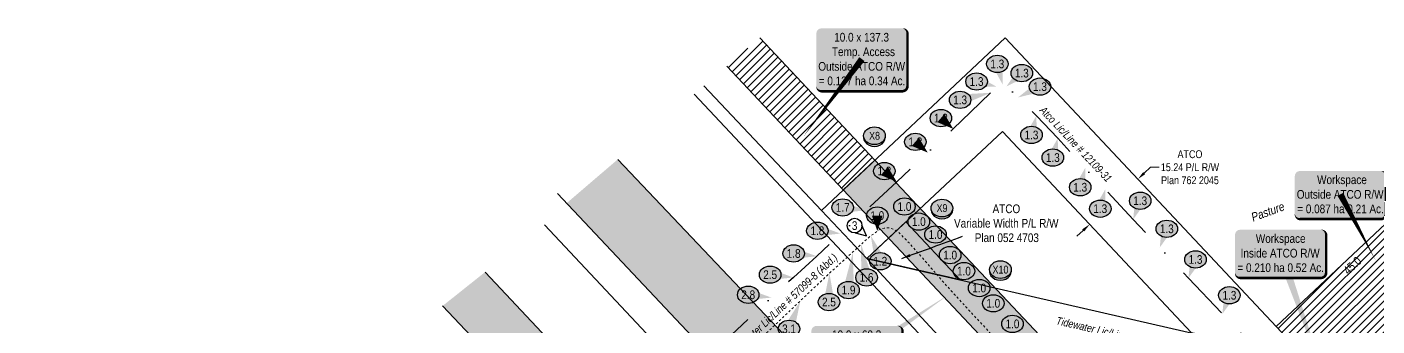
# Model space of a CAD drawing. Extents: x 634962 to 644935, y 5969185 to 5972988.
# Drawn here: x 643864 to 644174.9, y 5970549.9 to 5970618.8 of the extents above; entities that cross this region are included whole.
import ezdxf
from ezdxf.enums import TextEntityAlignment as Align

# ---------------------------------------------------------------- set-up
doc = ezdxf.new("R2010")
doc.units = 0
doc.header["$LTSCALE"] = 5
doc.header["$PDSIZE"] = 0.5
for name, pattern in [('CENTERLINEX33', [6.5, 2.5, -1, 0.5, -1, 0.5, -1]), ('DASHDOT', [25.4, 12.7, -6.35, 0, -6.35]), ('foc-ABD', [1, 0.5, -0.5]), ('foc-TOPO', [1, 0.2, -0.8])]:
    doc.linetypes.add(name, pattern=pattern)
doc.layers.get('Defpoints').update_dxf_attribs({"color": 9})
for name, color, linetype in [('AS-FENCE-DASH', 48, 'foc-FENCE-DASH'), ('AS-PIPE-UG-CLIENT HIGH PRESSURE', 240, 'DASHDOT'), ('AS-ROADS', 254, 'Continuous'), ('C-RW', 13, 'Continuous'), ('CG-NOTES', 7, 'Continuous'), ('L-TITLEDB', 4, 'Continuous'), ('P-CROSSINGS', 250, 'Continuous'), ('P-ELEVATION', 7, 'Continuous'), ('P-TEMP WITHIN RW-H', 254, 'Continuous'), ('P-TEMP WITHIN-BLACK', 5, 'Continuous'), ('P-TEMP-ATCO PIPELINES-H', 71, 'Continuous'), ('P-TEMP-ATCO PIPELINES-H_2', 71, 'Continuous'), ('P-TEMP-ATCO PIPELINES-T', 104, 'Continuous'), ('P-TEMP-ATCO PIPELINES-T_2', 104, 'Continuous'), ('P-TEMP-ATCO PIPELINES_2', 104, 'Continuous'), ('P-TEMP-BLOCKS', 250, 'Continuous'), ('T-GENERAL', 48, 'foc-TOPO')]:
    doc.layers.add(name, color=color, linetype=linetype)
for name, color, linetype, lineweight in [('C-RW-T', 13, 'Continuous', 9), ('C-WS-T', 13, 'Continuous', 9), ('EXISTING PIPE (EXIST OR HP)', 240, 'CENTERLINEX33', 20), ('EXISTING PIPE ABD', 113, 'foc-ABD', 13)]:
    doc.layers.add(name, color=color, linetype=linetype, lineweight=lineweight)
doc.styles.add('1.8', font='ARIALN.TTF', dxfattribs={"height": 1.8})
doc.styles.add('175L', font='ARIALN.TTF', dxfattribs={"height": 20})
doc.styles.add('80', font='ARIALN.TTF', dxfattribs={"height": 10})
doc.styles.add('80L', font='ARIALN.TTF', dxfattribs={"height": 10})
doc.styles.add('Crossing', font='ARIALN.TTF', dxfattribs={"height": 10})
doc.styles.add('foc-LtypeFont', font='ARIALN.TTF', dxfattribs={"height": 7.35})
doc.linetypes.add('foc-FENCE-DASH', pattern='A,0.5,-0.5,1,-0.5,1,-0.5,1,-0.5,1,-0.5,["X",foc-LtypeFont,S=0.2,R=0,X=-0.625,Y=-0.75],-0.5', length=7.5)
doc.dimstyles.new('Compass 1 000', dxfattribs={"dimtxt": 1.8, "dimasz": 2, "dimexe": 0.2, "dimexo": 0.0625, "dimgap": 0.5, "dimtad": 0, "dimtih": 1, "dimtoh": 1, "dimzin": 0, "dimdsep": 46, "dimtxsty": '1.8', "dimcen": 0.1, "dimse1": 1, "dimse2": 1, "dimclrd": 256, "dimclrt": 256, "dimaunit": 1, "dimadec": 4, "dimazin": 0, "dimtfac": 0.06, "dimtofl": 0, "dimtmove": 0, "dimatfit": 0, "dimfxl": 0.2, "dimtolj": 1, "dimtzin": 0, "dimlwd": -1, "dimarcsym": 0})

# ---------------------------------------------------------------- blocks, each defined once
blk = doc.blocks.new('*D437')
at = {"layer": 'C-RW-T', "transparency": 16777216}
for p, q in [((644121.32, 5970585.08), (644122.78, 5970586.45)), ((644122.78, 5970586.45), (644124.78, 5970586.45)), ((644107.29, 5970571.92), (644105.83, 5970570.55))]:
    blk.add_line(p, q, dxfattribs=at)
for points in [[(644121.09, 5970585.33), (644121.55, 5970584.84), (644119.86, 5970583.72)], [(644107.06, 5970572.16), (644107.52, 5970571.68), (644108.75, 5970573.29)]]:
    blk.add_solid(points, dxfattribs=at)
at = {"layer": 'Defpoints', "color": 0, "transparency": 16777216}
for p in [(644111.74, 5970592.37), (644119.86, 5970583.72), (644100.63, 5970581.94)]:
    blk.add_point(p, dxfattribs=at)
at = {"layer": 'C-RW-T', "transparency": 16777216, "insert": (644131.86, 5970586.45), "char_height": 1.8, "attachment_point": 5, "style": '1.8'}
blk.add_mtext('\\A1;ATCO\\P15.24 P/L R/W\\PPlan 762 2045', dxfattribs=at)
blk = doc.blocks.new('xing2')
h = blk.add_hatch(color=50)
h.dxf.hatch_style = 1
edge = h.paths.add_edge_path()
edge.add_ellipse((0, 0), major_axis=(-12.5, 0), ratio=0.816297, start_angle=0, end_angle=360)
h = blk.add_hatch(color=250)
h.dxf.hatch_style = 1
edge = h.paths.add_edge_path()
edge.add_ellipse((0, -2), major_axis=(-12.5, 0), ratio=0.816297, start_angle=0, end_angle=180)
edge.add_line((12.5, -2), (12.5, 0))
edge.add_ellipse((0, 0), major_axis=(-12.5, 0), ratio=0.816297, start_angle=0, end_angle=180, ccw=False)
edge.add_line((-12.5, 0), (-12.5, -2))
at = {"color": 250}
blk.add_ellipse((0, 0), major_axis=(-12.5, 0), ratio=0.816297, dxfattribs=at)
blk.add_ellipse((0, -2), major_axis=(-12.5, 0), ratio=0.816297, start_param=0, end_param=3.141593, dxfattribs=at)
at = {"color": 250, "style": 'Crossing'}
blk.add_attdef('CROSSING', text='', height=9, dxfattribs=at).set_placement((0.1, 0), align=Align.MIDDLE_CENTER)
at = {"color": 250, "style": 'Crossing', "flags": 1}
for tag, p in [('OWNER', (0.1, -12.5)), ('DESCRIPTION', (0.1, -25.8)), ('LOCATION', (0.1, -39.3)), ('DWG_REF', (0.1, -52.8))]:
    blk.add_attdef(tag, text='', height=9, dxfattribs=at).set_placement(p, align=Align.MIDDLE_CENTER)
blk = doc.blocks.new('*U671')
h = blk.add_hatch(color=255)
edge = h.paths.add_edge_path()
edge.add_line((-46.5, -37), (46.5, -37))
edge.add_arc((46.5, -31), 6, 270, 360)
edge.add_line((52.5, -31), (52.5, 29.5))
edge.add_arc((46.5, 29.5), 6, 0, 90)
edge.add_line((46.5, 35.5), (-46.5, 35.5))
edge.add_arc((-46.5, 29.5), 6, 90, 180)
edge.add_line((-52.5, 29.5), (-52.5, -31))
edge.add_arc((-46.5, -31), 6, 180, 270)
at = {"color": 8, "true_color": 0x787878, "flags": 128}
blk.add_lwpolyline([(105.9, 71.6, 0, 10, 0), (0, 0, 5, 5, 0)], format="xyseb", dxfattribs=at)
blk.add_lwpolyline([(-46.5, -37, 3, 3, 0), (46.5, -37, 3, 3, 0.414214), (52.5, -31, 3, 3, 0), (52.5, 29.5, 3, 0, 0.414214), (46.5, 35.5, 0, 0, 0), (-46.5, 35.5, 0, 0, 0.414214), (-52.5, 29.5, 0, 0, 0), (-52.5, -31, 0, 3, 0.414214)], format="xyseb", close=True, dxfattribs=at)
at = {"color": 8, "true_color": 0x787878, "style": '80'}
blk.add_attdef('ENTER_TEXT_001', (-36, -5), '', height=10, dxfattribs=at)
blk = doc.blocks.new('*U536')
at = {"layer": 'P-ELEVATION'}
h = blk.add_hatch(color=111, dxfattribs=at)
h.dxf.hatch_style = 1
edge = h.paths.add_edge_path()
edge.add_ellipse((0, 0), major_axis=(-12.4, 0), ratio=0.803368, start_angle=0, end_angle=360)
at = {"layer": 'P-ELEVATION', "color": 7, "flags": 128}
blk.add_lwpolyline([(0, 0, 12.5, 0, 0), (-25.3, -12.5, 0, 0, 0)], format="xyseb", dxfattribs=at)
at = {"layer": 'P-ELEVATION', "color": 7}
blk.add_ellipse((0, 0), major_axis=(-12.4, 0), ratio=0.803368, dxfattribs=at)
at = {"layer": 'P-ELEVATION', "style": '80'}
blk.add_attdef('ELEVATION', text='', height=10, dxfattribs=at).set_placement((0, 0), align=Align.MIDDLE_CENTER)
blk = doc.blocks.new('*U537')
at = {"layer": 'P-ELEVATION'}
h = blk.add_hatch(color=111, dxfattribs=at)
h.dxf.hatch_style = 1
edge = h.paths.add_edge_path()
edge.add_ellipse((0, 0), major_axis=(-12.4, 0), ratio=0.803368, start_angle=0, end_angle=360)
at = {"layer": 'P-ELEVATION', "color": 7, "flags": 128}
blk.add_lwpolyline([(0, 0, 12.5, 0, 0), (26.7, -3.2, 0, 0, 0)], format="xyseb", dxfattribs=at)
at = {"layer": 'P-ELEVATION', "color": 7}
blk.add_ellipse((0, 0), major_axis=(-12.4, 0), ratio=0.803368, dxfattribs=at)
at = {"layer": 'P-ELEVATION', "style": '80'}
blk.add_attdef('ELEVATION', text='', height=10, dxfattribs=at).set_placement((0, 0), align=Align.MIDDLE_CENTER)
blk = doc.blocks.new('*U538')
at = {"layer": 'P-ELEVATION'}
h = blk.add_hatch(color=111, dxfattribs=at)
h.dxf.hatch_style = 1
edge = h.paths.add_edge_path()
edge.add_ellipse((0, 0), major_axis=(-12.4, 0), ratio=0.803368, start_angle=0, end_angle=360)
at = {"layer": 'P-ELEVATION', "color": 7, "flags": 128}
blk.add_lwpolyline([(0, 0, 12.5, 0, 0), (-17.6, -15.3, 0, 0, 0)], format="xyseb", dxfattribs=at)
at = {"layer": 'P-ELEVATION', "color": 7}
blk.add_ellipse((0, 0), major_axis=(-12.4, 0), ratio=0.803368, dxfattribs=at)
at = {"layer": 'P-ELEVATION', "style": '80'}
blk.add_attdef('ELEVATION', text='', height=10, dxfattribs=at).set_placement((0, 0), align=Align.MIDDLE_CENTER)
blk = doc.blocks.new('*U539')
at = {"layer": 'P-ELEVATION'}
h = blk.add_hatch(color=111, dxfattribs=at)
h.dxf.hatch_style = 1
edge = h.paths.add_edge_path()
edge.add_ellipse((0, 0), major_axis=(-12.4, 0), ratio=0.803368, start_angle=0, end_angle=360)
at = {"layer": 'P-ELEVATION', "color": 7, "flags": 128}
blk.add_lwpolyline([(0, 0, 12.5, 0, 0), (6, -23.4, 0, 0, 0)], format="xyseb", dxfattribs=at)
at = {"layer": 'P-ELEVATION', "color": 7}
blk.add_ellipse((0, 0), major_axis=(-12.4, 0), ratio=0.803368, dxfattribs=at)
at = {"layer": 'P-ELEVATION', "style": '80'}
blk.add_attdef('ELEVATION', text='', height=10, dxfattribs=at).set_placement((0, 0), align=Align.MIDDLE_CENTER)
blk = doc.blocks.new('*U540')
at = {"layer": 'P-ELEVATION'}
h = blk.add_hatch(color=111, dxfattribs=at)
h.dxf.hatch_style = 1
edge = h.paths.add_edge_path()
edge.add_ellipse((0, 0), major_axis=(-12.4, 0), ratio=0.803368, start_angle=0, end_angle=360)
at = {"layer": 'P-ELEVATION', "color": 7, "flags": 128}
blk.add_lwpolyline([(0, 0, 12.5, 0, 0), (23.2, -6.1, 0, 0, 0)], format="xyseb", dxfattribs=at)
at = {"layer": 'P-ELEVATION', "color": 7}
blk.add_ellipse((0, 0), major_axis=(-12.4, 0), ratio=0.803368, dxfattribs=at)
at = {"layer": 'P-ELEVATION', "style": '80'}
blk.add_attdef('ELEVATION', text='', height=10, dxfattribs=at).set_placement((0, 0), align=Align.MIDDLE_CENTER)
blk = doc.blocks.new('*U542')
at = {"layer": 'P-ELEVATION'}
h = blk.add_hatch(color=111, dxfattribs=at)
h.dxf.hatch_style = 1
edge = h.paths.add_edge_path()
edge.add_ellipse((0, 0), major_axis=(-12.4, 0), ratio=0.803368, start_angle=0, end_angle=360)
at = {"layer": 'P-ELEVATION', "color": 7, "flags": 128}
blk.add_lwpolyline([(0, 0, 12.5, 0, 0), (14.2, -12.4, 0, 0, 0)], format="xyseb", dxfattribs=at)
at = {"layer": 'P-ELEVATION', "color": 7}
blk.add_ellipse((0, 0), major_axis=(-12.4, 0), ratio=0.803368, dxfattribs=at)
at = {"layer": 'P-ELEVATION', "style": '80'}
blk.add_attdef('ELEVATION', text='', height=10, dxfattribs=at).set_placement((0, 0), align=Align.MIDDLE_CENTER)
blk = doc.blocks.new('*U541')
at = {"layer": 'P-ELEVATION'}
h = blk.add_hatch(color=111, dxfattribs=at)
h.dxf.hatch_style = 1
edge = h.paths.add_edge_path()
edge.add_ellipse((0, 0), major_axis=(-12.4, 0), ratio=0.803368, start_angle=0, end_angle=360)
at = {"layer": 'P-ELEVATION', "color": 7, "flags": 128}
blk.add_lwpolyline([(0, 0, 12.5, 0, 0), (35.3, 8.2, 0, 0, 0)], format="xyseb", dxfattribs=at)
at = {"layer": 'P-ELEVATION', "color": 7}
blk.add_ellipse((0, 0), major_axis=(-12.4, 0), ratio=0.803368, dxfattribs=at)
at = {"layer": 'P-ELEVATION', "style": '80'}
blk.add_attdef('ELEVATION', text='', height=10, dxfattribs=at).set_placement((0, 0), align=Align.MIDDLE_CENTER)
blk = doc.blocks.new('*U543')
at = {"layer": 'P-ELEVATION'}
h = blk.add_hatch(color=111, dxfattribs=at)
h.dxf.hatch_style = 1
edge = h.paths.add_edge_path()
edge.add_ellipse((0, 0), major_axis=(-12.4, 0), ratio=0.803368, start_angle=0, end_angle=360)
at = {"layer": 'P-ELEVATION', "color": 7, "flags": 128}
blk.add_lwpolyline([(0, 0, 12.5, 0, 0), (-8.1, -21.5, 0, 0, 0)], format="xyseb", dxfattribs=at)
at = {"layer": 'P-ELEVATION', "color": 7}
blk.add_ellipse((0, 0), major_axis=(-12.4, 0), ratio=0.803368, dxfattribs=at)
at = {"layer": 'P-ELEVATION', "style": '80'}
blk.add_attdef('ELEVATION', text='', height=10, dxfattribs=at).set_placement((0, 0), align=Align.MIDDLE_CENTER)
blk = doc.blocks.new('*U544')
at = {"layer": 'P-ELEVATION'}
h = blk.add_hatch(color=111, dxfattribs=at)
h.dxf.hatch_style = 1
edge = h.paths.add_edge_path()
edge.add_ellipse((0, 0), major_axis=(-12.4, 0), ratio=0.803368, start_angle=0, end_angle=360)
at = {"layer": 'P-ELEVATION', "color": 7, "flags": 128}
blk.add_lwpolyline([(0, 0, 12.5, 0, 0), (5.7, 22.2, 0, 0, 0)], format="xyseb", dxfattribs=at)
at = {"layer": 'P-ELEVATION', "color": 7}
blk.add_ellipse((0, 0), major_axis=(-12.4, 0), ratio=0.803368, dxfattribs=at)
at = {"layer": 'P-ELEVATION', "style": '80'}
blk.add_attdef('ELEVATION', text='', height=10, dxfattribs=at).set_placement((0, 0), align=Align.MIDDLE_CENTER)
blk = doc.blocks.new('*U564')
at = {"layer": 'P-ELEVATION'}
h = blk.add_hatch(color=111, dxfattribs=at)
h.dxf.hatch_style = 1
edge = h.paths.add_edge_path()
edge.add_ellipse((0, 0), major_axis=(-12.4, 0), ratio=0.803368, start_angle=0, end_angle=360)
at = {"layer": 'P-ELEVATION', "color": 7, "flags": 128}
blk.add_lwpolyline([(0, 0, 12.5, 0, 0), (0.1, -17.8, 0, 0, 0)], format="xyseb", dxfattribs=at)
at = {"layer": 'P-ELEVATION', "color": 7}
blk.add_ellipse((0, 0), major_axis=(-12.4, 0), ratio=0.803368, dxfattribs=at)
at = {"layer": 'P-ELEVATION', "style": '80'}
blk.add_attdef('ELEVATION', text='', height=10, dxfattribs=at).set_placement((0, 0), align=Align.MIDDLE_CENTER)
blk = doc.blocks.new('*U565')
at = {"layer": 'P-ELEVATION'}
h = blk.add_hatch(color=111, dxfattribs=at)
h.dxf.hatch_style = 1
edge = h.paths.add_edge_path()
edge.add_ellipse((0, 0), major_axis=(-12.4, 0), ratio=0.803368, start_angle=0, end_angle=360)
at = {"layer": 'P-ELEVATION', "color": 7, "flags": 128}
blk.add_lwpolyline([(0, 0, 12.5, 0, 0), (-10.9, 29.4, 0, 0, 0)], format="xyseb", dxfattribs=at)
at = {"layer": 'P-ELEVATION', "color": 7}
blk.add_ellipse((0, 0), major_axis=(-12.4, 0), ratio=0.803368, dxfattribs=at)
at = {"layer": 'P-ELEVATION', "style": '80'}
blk.add_attdef('ELEVATION', text='', height=10, dxfattribs=at).set_placement((0, 0), align=Align.MIDDLE_CENTER)
blk = doc.blocks.new('*U566')
at = {"layer": 'P-ELEVATION'}
h = blk.add_hatch(color=111, dxfattribs=at)
h.dxf.hatch_style = 1
edge = h.paths.add_edge_path()
edge.add_ellipse((0, 0), major_axis=(-12.4, 0), ratio=0.803368, start_angle=0, end_angle=360)
at = {"layer": 'P-ELEVATION', "color": 7, "flags": 128}
blk.add_lwpolyline([(0, 0, 12.5, 0, 0), (-6.3, 38.1, 0, 0, 0)], format="xyseb", dxfattribs=at)
at = {"layer": 'P-ELEVATION', "color": 7}
blk.add_ellipse((0, 0), major_axis=(-12.4, 0), ratio=0.803368, dxfattribs=at)
at = {"layer": 'P-ELEVATION', "style": '80'}
blk.add_attdef('ELEVATION', text='', height=10, dxfattribs=at).set_placement((0, 0), align=Align.MIDDLE_CENTER)
blk = doc.blocks.new('*U567')
at = {"layer": 'P-ELEVATION'}
h = blk.add_hatch(color=111, dxfattribs=at)
h.dxf.hatch_style = 1
edge = h.paths.add_edge_path()
edge.add_ellipse((0, 0), major_axis=(-12.4, 0), ratio=0.803368, start_angle=0, end_angle=360)
at = {"layer": 'P-ELEVATION', "color": 7, "flags": 128}
blk.add_lwpolyline([(0, 0, 12.5, 0, 0), (5.1, 43.9, 0, 0, 0)], format="xyseb", dxfattribs=at)
at = {"layer": 'P-ELEVATION', "color": 7}
blk.add_ellipse((0, 0), major_axis=(-12.4, 0), ratio=0.803368, dxfattribs=at)
at = {"layer": 'P-ELEVATION', "style": '80'}
blk.add_attdef('ELEVATION', text='', height=10, dxfattribs=at).set_placement((0, 0), align=Align.MIDDLE_CENTER)
blk = doc.blocks.new('*U568')
at = {"layer": 'P-ELEVATION'}
h = blk.add_hatch(color=111, dxfattribs=at)
h.dxf.hatch_style = 1
edge = h.paths.add_edge_path()
edge.add_ellipse((0, 0), major_axis=(-12.4, 0), ratio=0.803368, start_angle=0, end_angle=360)
at = {"layer": 'P-ELEVATION', "color": 7, "flags": 128}
blk.add_lwpolyline([(0, 0, 12.5, 0, 0), (0.6, 33.2, 0, 0, 0)], format="xyseb", dxfattribs=at)
at = {"layer": 'P-ELEVATION', "color": 7}
blk.add_ellipse((0, 0), major_axis=(-12.4, 0), ratio=0.803368, dxfattribs=at)
at = {"layer": 'P-ELEVATION', "style": '80'}
blk.add_attdef('ELEVATION', text='', height=10, dxfattribs=at).set_placement((0, 0), align=Align.MIDDLE_CENTER)
blk = doc.blocks.new('*U569')
at = {"layer": 'P-ELEVATION'}
h = blk.add_hatch(color=111, dxfattribs=at)
h.dxf.hatch_style = 1
edge = h.paths.add_edge_path()
edge.add_ellipse((0, 0), major_axis=(-12.4, 0), ratio=0.803368, start_angle=0, end_angle=360)
at = {"layer": 'P-ELEVATION', "color": 7, "flags": 128}
blk.add_lwpolyline([(0, 0, 12.5, 0, 0), (13.1, 32.2, 0, 0, 0)], format="xyseb", dxfattribs=at)
at = {"layer": 'P-ELEVATION', "color": 7}
blk.add_ellipse((0, 0), major_axis=(-12.4, 0), ratio=0.803368, dxfattribs=at)
at = {"layer": 'P-ELEVATION', "style": '80'}
blk.add_attdef('ELEVATION', text='', height=10, dxfattribs=at).set_placement((0, 0), align=Align.MIDDLE_CENTER)
blk = doc.blocks.new('*U587')
at = {"layer": 'P-ELEVATION'}
h = blk.add_hatch(color=111, dxfattribs=at)
h.dxf.hatch_style = 1
edge = h.paths.add_edge_path()
edge.add_ellipse((0, 0), major_axis=(-12.4, 0), ratio=0.803368, start_angle=0, end_angle=360)
at = {"layer": 'P-ELEVATION', "color": 7, "flags": 128}
blk.add_lwpolyline([(0, 0, 12.5, 0, 0), (-25.2, -11, 0, 0, 0)], format="xyseb", dxfattribs=at)
at = {"layer": 'P-ELEVATION', "color": 7}
blk.add_ellipse((0, 0), major_axis=(-12.4, 0), ratio=0.803368, dxfattribs=at)
at = {"layer": 'P-ELEVATION', "style": '80'}
blk.add_attdef('ELEVATION', text='', height=10, dxfattribs=at).set_placement((0, 0), align=Align.MIDDLE_CENTER)
blk = doc.blocks.new('*U589')
at = {"layer": 'P-ELEVATION'}
h = blk.add_hatch(color=111, dxfattribs=at)
h.dxf.hatch_style = 1
edge = h.paths.add_edge_path()
edge.add_ellipse((0, 0), major_axis=(-12.4, 0), ratio=0.803368, start_angle=0, end_angle=360)
at = {"layer": 'P-ELEVATION', "color": 7, "flags": 128}
blk.add_lwpolyline([(0, 0, 12.5, 0, 0), (-30, -10.3, 0, 0, 0)], format="xyseb", dxfattribs=at)
at = {"layer": 'P-ELEVATION', "color": 7}
blk.add_ellipse((0, 0), major_axis=(-12.4, 0), ratio=0.803368, dxfattribs=at)
at = {"layer": 'P-ELEVATION', "style": '80'}
blk.add_attdef('ELEVATION', text='', height=10, dxfattribs=at).set_placement((0, 0), align=Align.MIDDLE_CENTER)
blk = doc.blocks.new('*U588')
at = {"layer": 'P-ELEVATION'}
h = blk.add_hatch(color=111, dxfattribs=at)
h.dxf.hatch_style = 1
edge = h.paths.add_edge_path()
edge.add_ellipse((0, 0), major_axis=(-12.4, 0), ratio=0.803368, start_angle=0, end_angle=360)
at = {"layer": 'P-ELEVATION', "color": 7, "flags": 128}
blk.add_lwpolyline([(0, 0, 12.5, 0, 0), (-16.6, -25, 0, 0, 0)], format="xyseb", dxfattribs=at)
at = {"layer": 'P-ELEVATION', "color": 7}
blk.add_ellipse((0, 0), major_axis=(-12.4, 0), ratio=0.803368, dxfattribs=at)
at = {"layer": 'P-ELEVATION', "style": '80'}
blk.add_attdef('ELEVATION', text='', height=10, dxfattribs=at).set_placement((0, 0), align=Align.MIDDLE_CENTER)
blk = doc.blocks.new('*U631')
at = {"layer": 'CG-NOTES', "color": 182}
blk.add_lwpolyline([(0.5, -8.5), (13.5, -11.9), (8.5, 0.5)], dxfattribs=at)
blk.add_circle((0, 0), 8.49, dxfattribs=at)
at = {"color": 182, "style": '80L'}
blk.add_attdef('#', text='', height=10, dxfattribs=at).set_placement((0, 0), align=Align.MIDDLE_CENTER)
blk = doc.blocks.new('*U827')
h = blk.add_hatch(color=255)
edge = h.paths.add_edge_path()
edge.add_line((-46.5, -28.5), (46.5, -28.5))
edge.add_arc((46.5, -22.5), 6, 270, 360)
edge.add_line((52.5, -22.5), (52.5, 21))
edge.add_arc((46.5, 21), 6, 0, 90)
edge.add_line((46.5, 27), (-46.5, 27))
edge.add_arc((-46.5, 21), 6, 90, 180)
edge.add_line((-52.5, 21), (-52.5, -22.5))
edge.add_arc((-46.5, -22.5), 6, 180, 270)
at = {"color": 8, "true_color": 0x787878, "flags": 128}
blk.add_lwpolyline([(-46.5, -28.5, 3, 3, 0), (46.5, -28.5, 3, 3, 0.414214), (52.5, -22.5, 3, 3, 0), (52.5, 21, 3, 0, 0.414214), (46.5, 27, 0, 0, 0), (-46.5, 27, 0, 0, 0.414214), (-52.5, 21, 0, 0, 0), (-52.5, -22.5, 0, 3, 0.414214)], format="xyseb", close=True, dxfattribs=at)
blk.add_lwpolyline([(53.2, -151.2, 0, 10, 0), (0, 0, 5, 5, 0)], format="xyseb", dxfattribs=at)
at = {"color": 8, "true_color": 0x787878, "style": '80'}
blk.add_attdef('ENTER_TEXT_001', (-36, -5), '', height=10, dxfattribs=at)
blk = doc.blocks.new('*U821')
h = blk.add_hatch(color=255)
edge = h.paths.add_edge_path()
edge.add_line((-46.5, -28.5), (46.5, -28.5))
edge.add_arc((46.5, -22.5), 6, 270, 360)
edge.add_line((52.5, -22.5), (52.5, 21))
edge.add_arc((46.5, 21), 6, 0, 90)
edge.add_line((46.5, 27), (-46.5, 27))
edge.add_arc((-46.5, 21), 6, 90, 180)
edge.add_line((-52.5, 21), (-52.5, -22.5))
edge.add_arc((-46.5, -22.5), 6, 180, 270)
at = {"color": 104, "flags": 128}
blk.add_lwpolyline([(-46.5, -28.5, 3, 3, 0), (46.5, -28.5, 3, 3, 0.414214), (52.5, -22.5, 3, 3, 0), (52.5, 21, 3, 0, 0.414214), (46.5, 27, 0, 0, 0), (-46.5, 27, 0, 0, 0.414214), (-52.5, 21, 0, 0, 0), (-52.5, -22.5, 0, 3, 0.414214)], format="xyseb", close=True, dxfattribs=at)
blk.add_lwpolyline([(40.1, -75.1, 0, 7.5, 0), (0, 0, 0, 0, 0)], format="xyseb", dxfattribs=at)
at = {"color": 104, "style": '80'}
blk.add_attdef('ENTER_TEXT_001', (-26.8, -4.9), '', height=10, dxfattribs=at)
blk = doc.blocks.new('*U665')
h = blk.add_hatch(color=255)
edge = h.paths.add_edge_path()
edge.add_line((-46.5, -37), (46.5, -37))
edge.add_arc((46.5, -31), 6, 270, 360)
edge.add_line((52.5, -31), (52.5, 29.5))
edge.add_arc((46.5, 29.5), 6, 0, 90)
edge.add_line((46.5, 35.5), (-46.5, 35.5))
edge.add_arc((-46.5, 29.5), 6, 90, 180)
edge.add_line((-52.5, 29.5), (-52.5, -31))
edge.add_arc((-46.5, -31), 6, 180, 270)
at = {"color": 104, "flags": 128}
blk.add_lwpolyline([(-46.5, -37, 3, 3, 0), (46.5, -37, 3, 3, 0.414214), (52.5, -31, 3, 3, 0), (52.5, 29.5, 3, 0, 0.414214), (46.5, 35.5, 0, 0, 0), (-46.5, 35.5, 0, 0, 0.414214), (-52.5, 29.5, 0, 0, 0), (-52.5, -31, 0, 3, 0.414214)], format="xyseb", close=True, dxfattribs=at)
blk.add_lwpolyline([(-67.6, -89.5, 0, 7.5, 0), (0, 0, 0, 0, 0)], format="xyseb", dxfattribs=at)
at = {"color": 104, "style": '80'}
blk.add_attdef('ENTER_TEXT_001', (-26.8, -4.9), '', height=10, dxfattribs=at)

msp = doc.modelspace()

# ---------------------------------------------------------------- hatches: boundary and pattern name
at = {"layer": 'AS-ROADS'}
h = msp.add_hatch(color=256, dxfattribs=at)
h.dxf.hatch_style = 1
h.paths.add_polyline_path([(644107.701, 5970451.332), (644118.888, 5970463.046), (644000.097, 5970588.274), (643988.318, 5970578.192)])
h = msp.add_hatch(color=256, dxfattribs=at)
h.dxf.hatch_style = 1
h.paths.add_polyline_path([(644080.531, 5970426.595), (644089.39, 5970434.681), (643969.52, 5970562.299), (643959.75, 5970554.519)])
at = {"layer": 'P-TEMP WITHIN RW-H'}
h = msp.add_hatch(color=256, dxfattribs=at)
h.dxf.hatch_style = 1
h.paths.add_polyline_path([(644088.229, 5970542.748), (644052.013, 5970581.235), (644059.306, 5970588.073), (644105.736, 5970538.732)])
at = {"layer": 'P-TEMP-ATCO PIPELINES-H'}
h = msp.add_hatch(dxfattribs=at)
h.set_pattern_fill('ANSI31', color=256, scale=0.399897)
h.set_pattern_definition([(45, (-1542.7681, 974.1387), (-0.89779543018, 0.89779543018), [])])
h.paths.add_polyline_path([(644151.742, 5970549.746), (644158.83, 5970542.194), (644170.124, 5970539.588), (644198.211, 5970566.004), (644184.514, 5970580.568)])
at = {"layer": 'P-TEMP-ATCO PIPELINES-H_2'}
h = msp.add_hatch(dxfattribs=at)
h.set_pattern_fill('ANSI31', color=256, scale=0.399897)
h.set_pattern_definition([(45, (-1542.7681, 974.1387), (-0.89779543018, 0.89779543018), [])])
h.paths.add_polyline_path([(644052.013, 5970581.235), (644059.306, 5970588.073), (644032.782, 5970616.25), (644025.184, 5970609.747)])

# ---------------------------------------------------------------- linework, layer by layer
at = {"layer": 'AS-FENCE-DASH', "ltscale": 0.2, "flags": 128}
msp.add_lwpolyline([(644017.675, 5970603.32), (644152.892, 5970459.243)], dxfattribs=at)
at = {"layer": 'AS-PIPE-UG-CLIENT HIGH PRESSURE', "ltscale": 0.2, "flags": 128}
msp.add_lwpolyline([(644306.726, 5970500.993), (644292.32, 5970504.123), (644275.016, 5970508.043), (644248.084, 5970514.189), (644222.047, 5970520.199), (644197.267, 5970526.25), (644179.04, 5970530.419), (644160.108, 5970534.619), (644156.5, 5970536.254), (644153.258, 5970538.61), (644150.588, 5970541.048), (644149.186, 5970542.393), (644145.692, 5970546.001), (644139.333, 5970552.671), (644131.527, 5970560.921), (644124.919, 5970567.981), (644118.797, 5970574.448), (644112.344, 5970581.344), (644107.726, 5970586.28), (644101.415, 5970593.114), (644096.495, 5970598.324), (644092.25, 5970602.523), (644090.676, 5970604.113), (644089.615, 5970605.081), (644089.214, 5970605.438), (644088.686, 5970605.567), (644087.996, 5970605.33), (644087.355, 5970604.983), (644086.623, 5970604.369), (644085.977, 5970603.611), (644081.312, 5970599.123), (644077.348, 5970595.285), (644071.467, 5970589.818), (644064.331, 5970583.092), (644057.225, 5970576.544), (644051.401, 5970571.178), (644045.929, 5970565.954), (644040.52, 5970561.068), (644035.47, 5970556.44), (644020.009, 5970542.013), (644012.896, 5970535.066), (644006.27, 5970528.908), (643992.78, 5970515.937), (643986.828, 5970510.49), (643980.626, 5970505.022), (643973.527, 5970498.01), (643968.201, 5970492.727), (643963.124, 5970487.921), (643956.811, 5970481.978), (643952.656, 5970478.133), (643949.749, 5970475.987), (643946.764, 5970474.52), (643944.465, 5970473.481), (643941.593, 5970472.615), (643937.569, 5970471.976), (643932.482, 5970471.943), (643929.389, 5970472.595), (643925.648, 5970473.38), (643920.309, 5970474.967), (643912.575, 5970477.318), (643905.303, 5970479.437), (643896.027, 5970482.292), (643885.015, 5970485.672), (643876.35, 5970488.356), (643865.449, 5970491.669)], dxfattribs=at)
at = {"layer": 'AS-ROADS', "flags": 128}
for points in [[(643986.225, 5970580.416), (644107.701, 5970451.332), (644118.888, 5970463.046), (644000.097, 5970588.274)], [(643959.75, 5970554.519), (644080.531, 5970426.595), (644089.39, 5970434.681), (643969.52, 5970562.299)], [(643959.75, 5970554.519), (644080.531, 5970426.595), (644089.39, 5970434.681), (643969.52, 5970562.299)]]:
    msp.add_lwpolyline(points, dxfattribs=at)
at = {"layer": 'C-RW', "flags": 128}
for points in [[(644132.229, 5970548.292), (644088.651, 5970594.694), (644057.435, 5970565.435), (644046.976, 5970576.512), (644089.34, 5970616.235), (644158.83, 5970542.194)], [(644066.419, 5970573.855), (644078.949, 5970560.51), (644057.435, 5970565.435)]]:
    msp.add_lwpolyline(points, close=True, dxfattribs=at)
msp.add_lwpolyline([(644314.61, 5970490.819), (644075.889, 5970545.578), (644057.435, 5970565.435), (644319.994, 5970505.211)], dxfattribs=at)
at = {"layer": 'EXISTING PIPE ABD', "ltscale": 0.2, "flags": 128}
msp.add_lwpolyline([(644304.552, 5970496.203), (644297.818, 5970497.814), (644293.125, 5970498.695), (644281.418, 5970501.322), (644266.161, 5970504.824), (644252.896, 5970507.912), (644238.741, 5970511.128), (644222.104, 5970515.041), (644205.584, 5970518.84), (644191.442, 5970522.037), (644176.5, 5970525.534), (644164.869, 5970528.248), (644153.162, 5970530.922), (644139.639, 5970534.189), (644125.874, 5970537.345), (644115.451, 5970539.798), (644106.783, 5970541.797), (644099.505, 5970543.52), (644091.351, 5970545.391), (644088.369, 5970546.318), (644087.92, 5970546.414), (644087.471, 5970546.657), (644087.226, 5970546.937), (644086.476, 5970547.678), (644085.95, 5970548.17), (644084.076, 5970550.21), (644081.53, 5970552.904), (644078.291, 5970556.435), (644074.774, 5970560.327), (644071.6, 5970564.025), (644069.483, 5970566.421), (644067.271, 5970568.908), (644064.841, 5970571.396), (644064.379, 5970571.723), (644063.57, 5970572.194), (644062.785, 5970572.407), (644062.422, 5970572.534), (644062.054, 5970572.461), (644061.411, 5970572.401), (644060.673, 5970572.204), (644059.865, 5970571.761), (644059.118, 5970571.139), (644058.372, 5970570.68), (644056.129, 5970568.71), (644054.24, 5970566.942), (644048.836, 5970562.042), (644042.137, 5970555.691), (644023.659, 5970538.125), (644016.545, 5970531.697), (644009.914, 5970525.391), (643996.138, 5970512.185), (643989.563, 5970506.365), (643984.027, 5970500.933), (643977.031, 5970494.356), (643971.505, 5970489.382), (643967.346, 5970485.819), (643963.347, 5970482.92), (643960.805, 5970479.68), (643957.663, 5970476.713), (643953.115, 5970472.476), (643950.594, 5970470.293), (643948.245, 5970468.068), (643944.709, 5970464.918), (643944.305, 5970464.459), (643943.441, 5970463.842), (643943.007, 5970463.648), (643942.498, 5970463.575), (643941.86, 5970463.651), (643941.298, 5970463.798), (643940.214, 5970464.172), (643937.69, 5970464.99), (643933.44, 5970466.343), (643925.466, 5970468.841), (643915.217, 5970471.945), (643906.104, 5970474.592), (643897.076, 5970477.207), (643889.248, 5970479.577), (643881.216, 5970482.016), (643873.688, 5970484.404), (643864.036, 5970487.351)], dxfattribs=at)
at = {"layer": 'L-TITLEDB'}
for points in [[(644167.44, 5970447.436), (644155.793, 5970459.841), (644152.215, 5970463.653), (644119.421, 5970498.733), (644109.197, 5970509.734), (644075.889, 5970545.578), (644057.435, 5970565.435), (644046.976, 5970576.512), (644019.881, 5970605.208)], [(643983.196, 5970573.188), (644011.401, 5970543.139), (644021.828, 5970532.031), (644073.909, 5970476.546), (644084.171, 5970465.611), (644091.586, 5970457.713), (644131.995, 5970414.615)], [(643983.196, 5970573.188), (644011.401, 5970543.139), (644021.828, 5970532.031), (644073.909, 5970476.546), (644084.171, 5970465.611), (644091.586, 5970457.713), (644131.995, 5970414.615)]]:
    msp.add_lwpolyline(points, dxfattribs=at)
at = {"layer": 'P-TEMP WITHIN-BLACK'}
msp.add_lwpolyline([(644088.229, 5970542.748), (644052.013, 5970581.235), (644059.306, 5970588.073), (644105.736, 5970538.732)], close=True, dxfattribs=at)
at = {"layer": 'P-TEMP-ATCO PIPELINES_2', "flags": 128}
msp.add_lwpolyline([(644032.782, 5970616.25), (644059.306, 5970588.073), (644052.013, 5970581.235), (644025.184, 5970609.747)], dxfattribs=at)
msp.add_lwpolyline([(644151.742, 5970549.746), (644158.83, 5970542.194), (644170.124, 5970539.588), (644198.211, 5970566.004), (644184.514, 5970580.568)], close=True, dxfattribs=at)

# ---------------------------------------------------------------- block references
at = {"layer": 'CG-NOTES', "xscale": 0.1999487360000004, "yscale": 0.1999487360000004, "zscale": 0.1999487360000004}
msp.add_blockref('*U631', (644054.631, 5970573.01), dxfattribs=at).add_auto_attribs({'#': '3'})
at = {"layer": 'P-CROSSINGS', "color": 5, "xscale": 0.1999487360000005, "yscale": 0.1999487360000005, "zscale": 0.1999487360000005}
for p, values in [((644059.205, 5970593.701), {'CROSSING': 'X8'}), ((644074.74, 5970577.04), {'CROSSING': 'X9'}), ((644088.2, 5970562.873), {'CROSSING': 'X10'})]:
    msp.add_blockref('xing2', p, dxfattribs=at).add_auto_attribs(values)
at = {"layer": 'P-ELEVATION', "color": 255, "xscale": 0.1999418083815331, "yscale": 0.1999418083815331, "zscale": 0.1999418083815331}
for name, p, values in [('*U539', (644087.494, 5970610.248), {'ELEVATION': '1.3'}), ('*U538', (644093.139, 5970608.14), {'ELEVATION': '1.3'}), ('*U540', (644082.717, 5970606.198), {'ELEVATION': '1.3'}), ('*U536', (644097.318, 5970605.019), {'ELEVATION': '1.3'}), ('*U541', (644078.928, 5970601.975), {'ELEVATION': '1.3'}), ('*U542', (644074.502, 5970597.773), {'ELEVATION': '1.3'}), ('*U544', (644095.356, 5970593.889), {'ELEVATION': '1.3'}), ('*U542', (644068.621, 5970592.306), {'ELEVATION': '1.3'}), ('*U544', (644100.276, 5970588.679), {'ELEVATION': '1.3'}), ('*U542', (644061.485, 5970585.58), {'ELEVATION': '1.3'}), ('*U544', (644106.587, 5970581.845), {'ELEVATION': '1.3'}), ('*U544', (644111.205, 5970576.909), {'ELEVATION': '1.3'}), ('*U543', (644120.407, 5970578.742), {'ELEVATION': '1.3'}), ('*U537', (644051.885, 5970577.186), {'ELEVATION': '1.7'}), ('*U564', (644059.852, 5970575.327), {'ELEVATION': '1.0'}), ('*U588', (644066.108, 5970577.409), {'ELEVATION': '1.0'}), ('*U587', (644069.41, 5970573.926), {'ELEVATION': '1.0'}), ('*U543', (644126.529, 5970572.275), {'ELEVATION': '1.3'}), ('*U537', (644046.061, 5970571.82), {'ELEVATION': '1.8'}), ('*U565', (644060.544, 5970564.802), {'ELEVATION': '1.2'}), ('*U589', (644073.269, 5970570.963), {'ELEVATION': '1.0'}), ('*U537', (644040.589, 5970566.596), {'ELEVATION': '1.8'}), ('*U567', (644053.227, 5970558.17), {'ELEVATION': '1.9'}), ('*U566', (644057.386, 5970561.09), {'ELEVATION': '1.6'}), ('*U587', (644076.631, 5970566.228), {'ELEVATION': '1.0'}), ('*U543', (644133.137, 5970565.215), {'ELEVATION': '1.3'}), ('*U537', (644035.18, 5970561.71), {'ELEVATION': '2.5'}), ('*U568', (644048.723, 5970555.41), {'ELEVATION': '2.5'}), ('*U587', (644079.805, 5970562.53), {'ELEVATION': '1.0'}), ('*U537', (644030.13, 5970557.082), {'ELEVATION': '2.8'}), ('*U587', (644083.322, 5970558.638), {'ELEVATION': '1.0'}), ('*U543', (644140.943, 5970556.965), {'ELEVATION': '1.3'}), ('*U569', (644039.526, 5970549.244), {'ELEVATION': '3.1'}), ('*U587', (644086.561, 5970555.107), {'ELEVATION': '1.0'}), ('*U587', (644090.981, 5970550.373), {'ELEVATION': '1.0'})]:
    msp.add_blockref(name, p, dxfattribs=at).add_auto_attribs(values)
at = {"layer": 'P-TEMP-ATCO PIPELINES-T_2', "color": 3}
ref = msp.add_blockref('*U821', (644166.502, 5970580.205), dxfattribs=dict(at, xscale=0.1999487360000003, yscale=0.1999487360000003, zscale=0.1999487360000003))
ref.add_attrib('ENTER_TEXT_001', ' Workspace', (644160.505, 5970582.577), dxfattribs={"layer": '0', "color": 104, "height": 1.9995, "style": '80'})
ref.add_attrib('ENTER_TEXT_002', 'Outside ATCO R/W', (644156.462, 5970579.209), dxfattribs={"layer": '0', "color": 104, "height": 1.99949, "style": '80'})
ref.add_attrib('ENTER_TEXT_003', '= 0.087 ha 0.21 Ac.', (644156.57, 5970575.869), dxfattribs={"layer": '0', "color": 104, "height": 1.99949, "style": '80'})
at = {"layer": 'P-TEMP-BLOCKS', "color": 3}
ref = msp.add_blockref('*U665', (644056.309, 5970611.358), dxfattribs=dict(at, xscale=0.1999487360000001, yscale=0.1999487360000001, zscale=0.1999487360000001))
ref.add_attrib('ENTER_TEXT_001', '10.0 x 137.3', (644049.935, 5970615.392), dxfattribs={"layer": '0', "color": 104, "height": 1.99949, "style": '80'})
ref.add_attrib('ENTER_TEXT_002', ' Temp. Access', (644048.778, 5970612.06), dxfattribs={"layer": '0', "color": 104, "height": 1.99949, "style": '80'})
ref.add_attrib('ENTER_TEXT_003', 'Outside ATCO R/W', (644046.269, 5970608.692), dxfattribs={"layer": '0', "color": 104, "height": 1.99949, "style": '80'})
ref.add_attrib('ENTER_TEXT_004', '= 0.137 ha 0.34 Ac.', (644046.377, 5970605.351), dxfattribs={"layer": '0', "color": 104, "height": 1.99949, "style": '80'})
ref = msp.add_blockref('*U827', (644152.726, 5970566.663), dxfattribs=dict(at, xscale=0.1999487360000002, yscale=0.1999487360000002, zscale=0.1999487360000002))
ref.add_attrib('ENTER_TEXT_001', 'Workspace', (644147.031, 5970569.035), dxfattribs={"layer": '0', "color": 8, "true_color": 0x787878, "height": 1.9995, "style": '80'})
ref.add_attrib('ENTER_TEXT_002', 'Inside ATCO R/W', (644143.526, 5970565.667), dxfattribs={"layer": '0', "color": 8, "true_color": 0x787878, "height": 1.99949, "style": '80'})
ref.add_attrib('ENTER_TEXT_003', '= 0.210 ha 0.52 Ac.', (644142.794, 5970562.326), dxfattribs={"layer": '0', "color": 8, "true_color": 0x787878, "height": 1.99949, "style": '80'})
ref = msp.add_blockref('*U671', (644055.168, 5970542.824), dxfattribs=dict(at, xscale=0.1999487360000002, yscale=0.1999487360000002, zscale=0.1999487360000002))
ref.add_attrib('ENTER_TEXT_001', '10.0 x 60.3', (644049.432, 5970546.875), dxfattribs={"layer": '0', "color": 8, "true_color": 0x787878, "height": 1.99949, "style": '80'})
ref.add_attrib('ENTER_TEXT_002', 'Temp. A/R', (644049.682, 5970543.508), dxfattribs={"layer": '0', "color": 8, "true_color": 0x787878, "height": 1.9995, "style": '80'})
ref.add_attrib('ENTER_TEXT_003', 'Inside ATCO R/W', (644045.969, 5970540.14), dxfattribs={"layer": '0', "color": 8, "true_color": 0x787878, "height": 1.99949, "style": '80'})
ref.add_attrib('ENTER_TEXT_004', '= 0.060 ha 0.15 Ac.', (644045.236, 5970536.799), dxfattribs={"layer": '0', "color": 8, "true_color": 0x787878, "height": 1.99949, "style": '80'})

# ---------------------------------------------------------------- texts
at = {"layer": 'C-RW-T', "insert": (644077.508, 5970577.889), "char_height": 1.99949, "attachment_point": 1, "style": '80L'}
msp.add_mtext_dynamic_manual_height_columns('\\pi8.9034;ATCO\\P\\pi0.021622;Variable Width P/L R/W\\P\\pi4.7905;Plan 052 4703', width=24.07119, gutter_width=50.013, heights=[0], dxfattribs=at)
at = {"layer": 'EXISTING PIPE (EXIST OR HP)', "insert": (644098.39, 5970600.661), "char_height": 1.79954, "attachment_point": 1, "rotation": 313.36019, "style": '175L'}
msp.add_mtext_dynamic_manual_height_columns('{\\fArial Narrow|b0|i1|c0|p34;Atco Lic/Line # 12109-31}', width=24.52407, gutter_width=100.006, heights=[0], dxfattribs=at)
at = {"layer": 'EXISTING PIPE ABD', "char_height": 1.79954, "attachment_point": 1, "style": '175L'}
for s, width, insert, rotation in [('{\\fArial Narrow|b0|i1|c0|p34;Tidewater Lic/Line # 57099-8 (Abd.)}', 32.69036, (644025.833, 5970544.191), 43.47247), ('{\\fArial Narrow|b0|i1|c0|p34;Tidewater Lic/Line # 57099-10 (Abd.)}', 33.83745, (644101.322, 5970552.057), 347.08658)]:
    msp.add_mtext_dynamic_manual_height_columns(s, width=width, gutter_width=100.006, heights=[0], dxfattribs=dict(at, insert=insert, rotation=rotation))
at = {"layer": 'P-TEMP-ATCO PIPELINES-T', "style": '80L'}
msp.add_text('45.0', height=1.9995, rotation=43.24427, dxfattribs=at).set_placement((644169.25, 5970563.816), align=Align.MIDDLE)
at = {"layer": 'T-GENERAL', "insert": (644145.68, 5970575.778), "char_height": 1.99949, "attachment_point": 1, "rotation": 20, "style": '80L'}
msp.add_mtext_dynamic_manual_height_columns('\\pi0.066459;{\\fArial Narrow|b0|i1|c0|p34;Pasture}', width=7.85945, gutter_width=50.003, heights=[0], dxfattribs=at)

# ---------------------------------------------------------------- dimensions: what is measured, and where the dimension line sits
at = {"layer": 'C-RW-T'}
dim = msp.add_linear_dim(base=(644119.86, 5970583.716), p1=(644100.629, 5970581.939), p2=(644111.741, 5970592.368), angle=43.18372, text='ATCO\\P15.24 P/L R/W\\PPlan 762 2045', dimstyle='Compass 1 000', dxfattribs=at)
dim.commit()
dim.dimension.update_dxf_attribs({"geometry": '*D437', "text_midpoint": (644131.862, 5970586.454), "dimtype": 161})

# ---------------------------------------------------------------- leaders
at = {"layer": 'C-WS-T', "color": 6, "path_type": 1}
msp.add_leader([(644065.527, 5970565.468), (644079.443, 5970570.543)], dimstyle='Compass 1 000', override={"dimgap": 0.5, "dimtad": 0}, dxfattribs=at)

doc.saveas('drawing.dxf')
